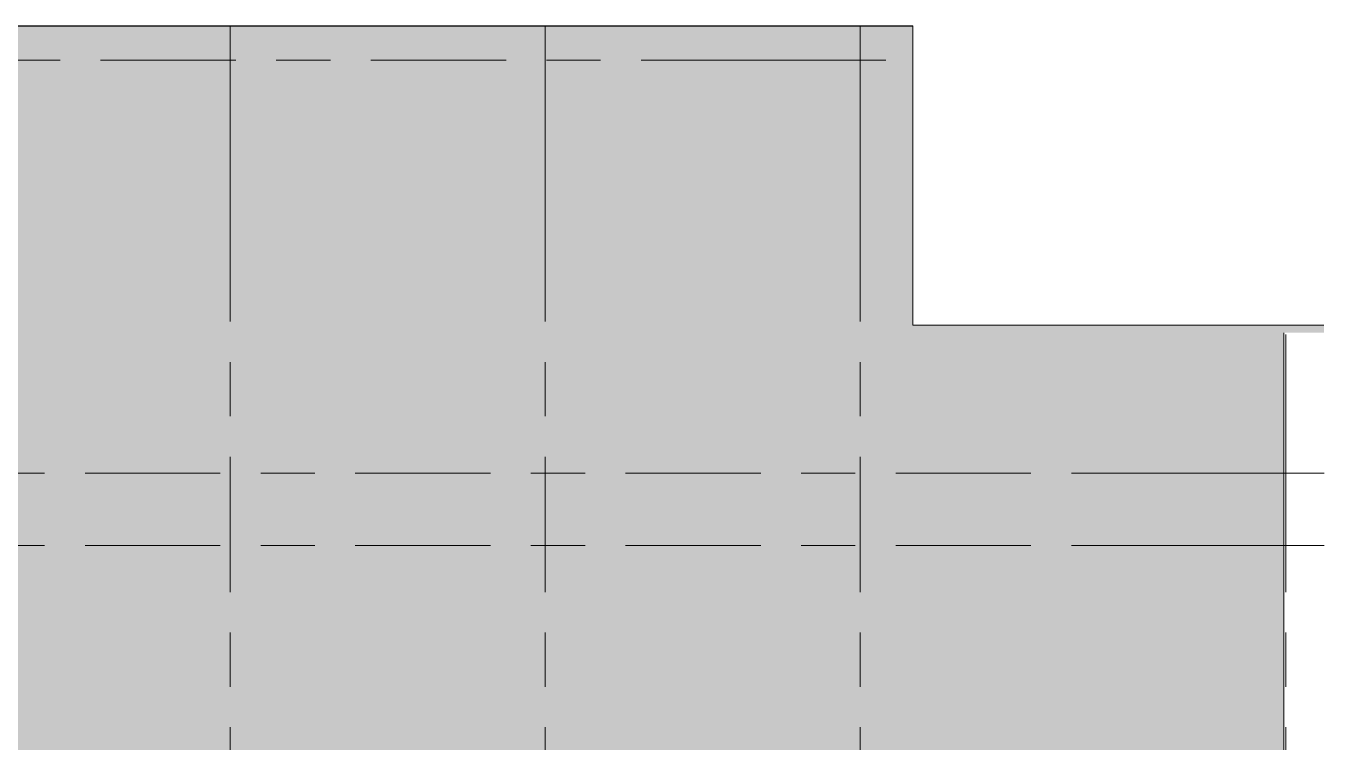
# Model space of a CAD drawing. Header units: millimetres. Extents: x 957 to 217451, y -8553 to 29000.
# Drawn here: x 53003 to 68253, y 18995 to 27400 of the extents above; entities that cross this region are included whole.
import ezdxf

# ---------------------------------------------------------------- set-up
doc = ezdxf.new("R2010")
doc.units = ezdxf.units.MM
doc.linetypes.add('Осевая', pattern=[3175, 635, -476.25, 1587.5, -476.25])
for name, color, linetype, lineweight in [('A-DETL', 7, 'Continuous', 9), ('A-DETL-GENF', 7, 'Continuous', 9), ('A-GENM', 7, 'Continuous', 9), ('Оси', 7, 'Continuous', 9), ('Оси-2', 7, 'Осевая', 9)]:
    doc.layers.add(name, color=color, linetype=linetype, lineweight=lineweight)
doc.layers.add('A-DETL-GENF-2', color=7, linetype='Continuous', lineweight=9, true_color=0xd4d4d4)

# ---------------------------------------------------------------- blocks, each defined once
blk = doc.blocks.new('парапет1 - парапет-18629556-План расстановки мебели и оборудования 3 этажа в осях 1-12')
at = {"layer": 'A-GENM'}
for p, q in [((-2411, 27400), (33928, 27400)), ((33928, 27400), (33926, 27398)), ((33928, 27400), (33928, 27398))]:
    blk.add_line(p, q, dxfattribs=at)
blk = doc.blocks.new('парапет10 - парапет-22960140-План расстановки мебели и оборудования 3 этажа в осях 1-12')
at = {"layer": 'A-GENM'}
blk.add_line((38758, 23888), (33928, 23888), dxfattribs=at)
blk = doc.blocks.new('DET_L_Линия разрыва - М100-30654710-План расстановки мебели и оборудования 3 этажа в осях 1-12')
at = {"layer": 'A-DETL-GENF'}
blk.add_line((24080, 0), (12340, 0), dxfattribs=at)

msp = doc.modelspace()

# ---------------------------------------------------------------- hatches: boundary and pattern name
at = {"layer": 'A-DETL-GENF-2'}
msp.add_hatch(color=256, dxfattribs=at).paths.add_polyline_path([(29225.2, 14774.9), (29225.2, 15358), (67780.8, 15358), (67780.8, 23799.7), (68251.3, 23799.7), (68251.3, 23888.3), (63421.2, 23888.3), (63421.2, 27398.1), (27084.1, 27398.1), (27084.1, 14774.9), (29212.9, 14774.9)])

# ---------------------------------------------------------------- linework, layer by layer
at = {"layer": 'A-DETL'}
for p, q in [((63421.2, 27398.1), (27084.1, 27398.1)), ((63421.2, 23888.3), (63421.2, 27398.1)), ((68251.3, 23888.3), (63421.2, 23888.3))]:
    msp.add_line(p, q, dxfattribs=at)
at = {"layer": 'Оси'}
for p, q in [((55403.2, 24898.1), (55403.2, 27398.1)), ((59103.2, 24898.1), (59103.2, 27398.1)), ((62803.2, 24898.1), (62803.2, 27398.1)), ((60603.2, 27000), (63103.2, 27000)), ((67803.2, 21277.7), (67803.2, 23777.7)), ((65753.2, 22150), (68253.2, 22150)), ((65753.2, 21300), (68253.2, 21300))]:
    msp.add_line(p, q, dxfattribs=at)
at = {"layer": 'Оси-2'}
for p, q in [((27368.9, 27000), (60603.2, 27000)), ((55403.2, 593.7), (55403.2, 24898.1)), ((59103.2, 593.7), (59103.2, 24898.1)), ((62803.2, 593.7), (62803.2, 24898.1)), ((27186.1, 22150), (65753.2, 22150)), ((27186.1, 21300), (65753.2, 21300)), ((67803.2, 593.7), (67803.2, 21277.7))]:
    msp.add_line(p, q, dxfattribs=at)

# ---------------------------------------------------------------- block references
at = {"layer": 'A-DETL-GENF', "rotation": 90.00000000000031}
msp.add_blockref('DET_L_Линия разрыва - М100-30654710-План расстановки мебели и оборудования 3 этажа в осях 1-12', (67780.8, -280), dxfattribs=at)
at = {"layer": 'A-GENM'}
for name in ['парапет1 - парапет-18629556-План расстановки мебели и оборудования 3 этажа в осях 1-12', 'парапет10 - парапет-22960140-План расстановки мебели и оборудования 3 этажа в осях 1-12']:
    msp.add_blockref(name, (29493.2, 0), dxfattribs=at)

doc.saveas('drawing.dxf')
